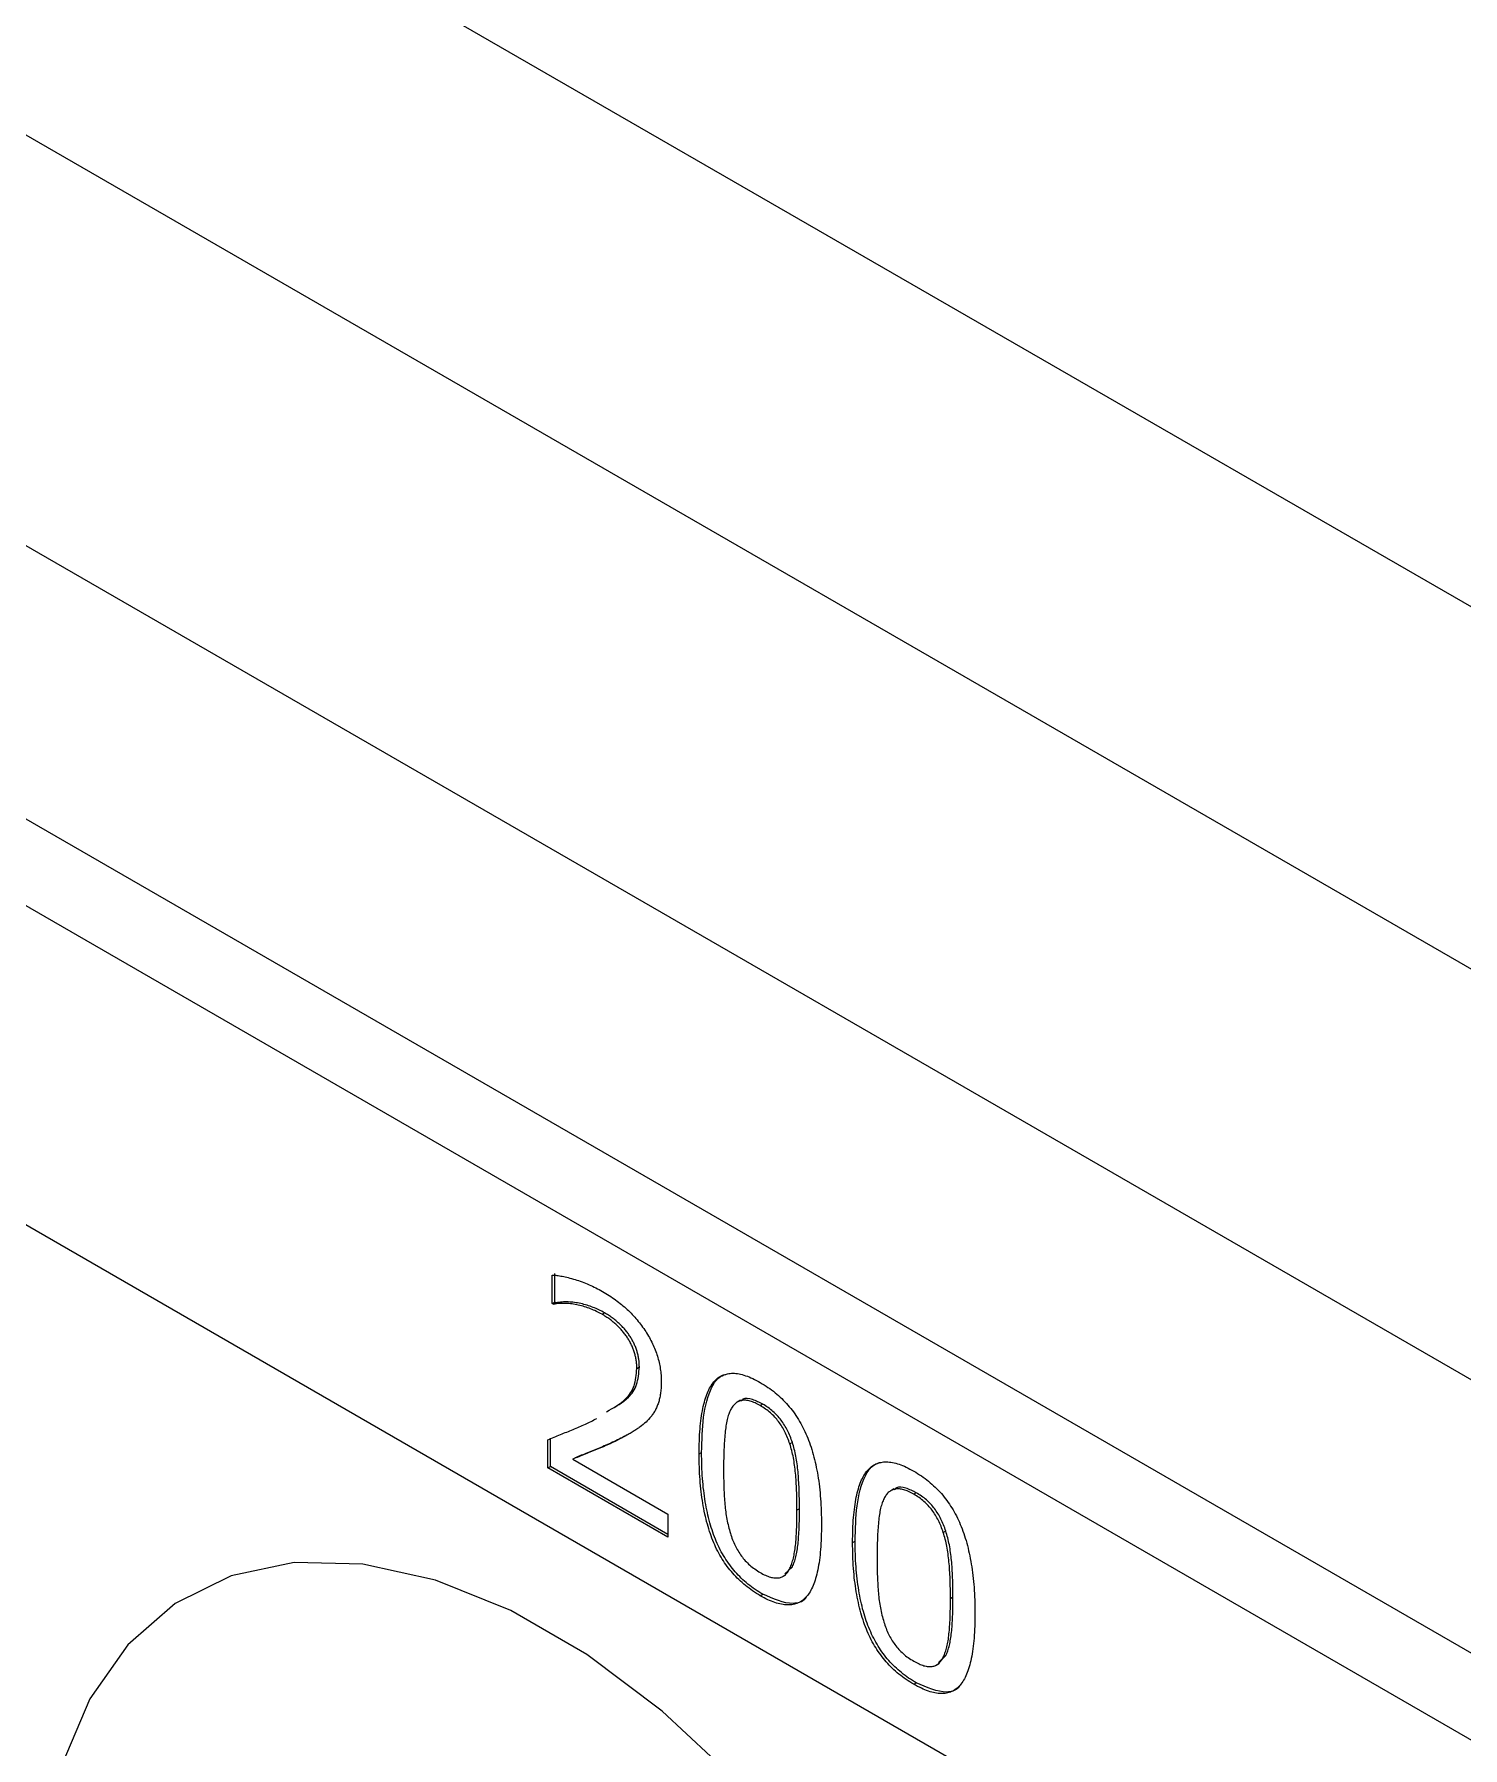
# Model space of a CAD drawing. Header units: millimetres. Extents: x 2 to 278, y 1 to 215.
# Drawn here: x 230.13 to 235.24, y 161.18 to 167.31 of the extents above; entities that cross this region are included whole.
import ezdxf

# ---------------------------------------------------------------- set-up
doc = ezdxf.new("R2010")
doc.units = ezdxf.units.MM

msp = doc.modelspace()

# ---------------------------------------------------------------- linework, layer by layer
at = {"color": 7, "linetype": 'Continuous', "lineweight": 0}
for p, q in [((164.5393, 206.0984), (270.6053, 144.8678)), ((163.4168, 205.4503), (269.4828, 144.2197)), ((161.4411, 204.1439), (267.5071, 142.9133)), ((161.1717, 203.9884), (267.2377, 142.7578)), ((163.4168, 203.981), (269.4828, 142.7504)), ((161.1717, 202.8477), (267.2377, 141.6171)), ((231.9844, 162.773), (231.9844, 162.875)), ((231.9934, 162.7782), (231.9934, 162.8802)), ((231.9844, 162.773), (231.9934, 162.7782)), ((231.9888, 162.7705), (231.9844, 162.773)), ((231.9888, 162.7705), (231.9977, 162.7757)), ((231.9977, 162.7757), (231.9934, 162.7782)), ((232.1622, 162.7347), (232.1712, 162.7399)), ((232.2868, 162.5412), (232.2958, 162.5464)), ((232.6574, 162.4269), (232.6462, 162.4204)), ((232.7374, 162.413), (232.7284, 162.4079)), ((231.9685, 162.185), (231.9685, 162.286)), ((231.9775, 162.1901), (231.9775, 162.2912)), ((232.2438, 162.2981), (232.2527, 162.3033)), ((232.8431, 162.2761), (232.8341, 162.2709)), ((232.0574, 162.2163), (232.0664, 162.2215)), ((232.0574, 162.2163), (232.3982, 162.0196)), ((232.5096, 162.2351), (232.5186, 162.2403)), ((231.9685, 162.185), (231.9775, 162.1901)), ((232.3982, 161.9369), (231.9685, 162.185)), ((232.3982, 161.9473), (231.9775, 162.1901)), ((233.2064, 162.1099), (233.1952, 162.1035)), ((233.2864, 162.0961), (233.2774, 162.0909)), ((232.3982, 162.0196), (232.3982, 161.9369)), ((232.8687, 162.039), (232.8597, 162.0339)), ((233.3921, 161.9591), (233.3831, 161.9539)), ((233.0586, 161.9182), (233.0676, 161.9233)), ((232.8088, 161.7966), (232.82, 161.8031)), ((232.8165, 161.8059), (232.8434, 161.8314)), ((232.8434, 161.8314), (232.8345, 161.8262)), ((232.7284, 161.7279), (232.7374, 161.7331)), ((233.4177, 161.7221), (233.4087, 161.7169)), ((233.3578, 161.4797), (233.369, 161.4862)), ((233.3656, 161.4889), (233.3925, 161.5144)), ((233.3925, 161.5144), (233.3835, 161.5092)), ((233.2774, 161.4109), (233.2864, 161.4161))]:
    msp.add_line(p, q, dxfattribs=at)
at = {"color": 7, "linetype": 'Continuous', "lineweight": 0, "flags": 128}
msp.add_lwpolyline([(232.6382, 161.0721), (232.3778, 161.3151), (232.1084, 161.5176), (231.8359, 161.6748), (231.5665, 161.7835), (231.3062, 161.841), (231.0607, 161.8462), (230.8356, 161.799), (230.6358, 161.7003), (230.466, 161.5523), (230.3297, 161.3585), (230.2302, 161.1231)], dxfattribs=at)
at = {"color": 7, "linetype": 'Continuous', "lineweight": 0}
for points, knots in [([(231.9844, 162.875), (231.9899, 162.8747), (232.0015, 162.874), (232.0207, 162.8707), (232.0423, 162.8658), (232.066, 162.8591), (232.0907, 162.8511), (232.1156, 162.8409), (232.1401, 162.8297), (232.1563, 162.8207), (232.1643, 162.8162)], [0, 0, 0, 0, 0.097337, 0.206406, 0.328427, 0.462824, 0.602026, 0.737696, 0.870465, 1, 1, 1, 1]), ([(232.1643, 162.8162), (232.1723, 162.8114), (232.1878, 162.8022), (232.2104, 162.7864), (232.2318, 162.77), (232.2519, 162.7526), (232.2705, 162.7342), (232.2879, 162.7148), (232.3039, 162.6944), (232.3186, 162.6734), (232.3317, 162.6516), (232.343, 162.6296), (232.3529, 162.6073), (232.3607, 162.5849), (232.3669, 162.5622), (232.3712, 162.5394), (232.3738, 162.5163), (232.3741, 162.5014), (232.3743, 162.4938)], [0, 0, 0, 0, 0.07748, 0.151248, 0.221205, 0.288216, 0.352003, 0.413896, 0.474146, 0.533519, 0.591726, 0.648382, 0.70443, 0.76053, 0.817321, 0.875919, 0.936612, 1, 1, 1, 1]), ([(232.1622, 162.7347), (232.1556, 162.7383), (232.1419, 162.7458), (232.1211, 162.7546), (232.0995, 162.7622), (232.0772, 162.7682), (232.0547, 162.7722), (232.0323, 162.774), (232.0102, 162.7736), (231.9959, 162.7716), (231.9888, 162.7705)], [0, 0, 0, 0, 0.107885, 0.221269, 0.340699, 0.466192, 0.595932, 0.727197, 0.862174, 1, 1, 1, 1]), ([(232.1712, 162.7399), (232.1645, 162.7435), (232.1509, 162.751), (232.1301, 162.7597), (232.1085, 162.7674), (232.0862, 162.7734), (232.0637, 162.7774), (232.0413, 162.7792), (232.0192, 162.7788), (232.0049, 162.7767), (231.9977, 162.7757)], [0, 0, 0, 0, 0.107885, 0.221269, 0.340699, 0.466192, 0.595932, 0.727197, 0.862174, 1, 1, 1, 1]), ([(232.2868, 162.5412), (232.2867, 162.5459), (232.2866, 162.555), (232.2848, 162.5692), (232.2824, 162.583), (232.2788, 162.5968), (232.274, 162.6104), (232.2684, 162.6238), (232.2616, 162.6369), (232.2539, 162.6498), (232.2453, 162.6623), (232.2358, 162.6744), (232.2255, 162.6858), (232.2144, 162.6968), (232.2024, 162.7071), (232.1897, 162.7171), (232.1762, 162.7262), (232.167, 162.7318), (232.1622, 162.7347)], [0, 0, 0, 0, 0.065322, 0.127174, 0.186583, 0.244472, 0.301044, 0.357036, 0.413379, 0.470966, 0.529101, 0.588875, 0.649686, 0.713323, 0.779905, 0.849596, 0.922575, 1, 1, 1, 1]), ([(232.2958, 162.5464), (232.2957, 162.5511), (232.2955, 162.5602), (232.2938, 162.5744), (232.2914, 162.5882), (232.2878, 162.602), (232.283, 162.6155), (232.2774, 162.6289), (232.2706, 162.6421), (232.2629, 162.655), (232.2542, 162.6675), (232.2448, 162.6796), (232.2345, 162.6909), (232.2234, 162.702), (232.2114, 162.7122), (232.1987, 162.7223), (232.1852, 162.7314), (232.1759, 162.737), (232.1712, 162.7399)], [0, 0, 0, 0, 0.065322, 0.127174, 0.186583, 0.244472, 0.301044, 0.357036, 0.413379, 0.470966, 0.529101, 0.588875, 0.649686, 0.713323, 0.779905, 0.849596, 0.922575, 1, 1, 1, 1]), ([(232.1784, 162.386), (232.2029, 162.3995), (232.2418, 162.4209), (232.2811, 162.474), (232.2849, 162.5188), (232.2868, 162.5412)], [0, 0, 0, 0, 0.458639, 0.729458, 1, 1, 1, 1]), ([(232.1874, 162.3912), (232.2119, 162.4047), (232.2508, 162.4261), (232.2901, 162.4792), (232.2939, 162.524), (232.2958, 162.5464)], [0, 0, 0, 0, 0.458639, 0.729458, 1, 1, 1, 1]), ([(232.5096, 162.2351), (232.5097, 162.2508), (232.5101, 162.2811), (232.5126, 162.3237), (232.5165, 162.3623), (232.5224, 162.3967), (232.5298, 162.427), (232.5387, 162.4533), (232.5496, 162.4753), (232.562, 162.4933), (232.5763, 162.5072), (232.5924, 162.5171), (232.6107, 162.5225), (232.6306, 162.5244), (232.6524, 162.522), (232.6762, 162.5154), (232.7017, 162.5053), (232.7193, 162.4956), (232.7284, 162.4906)], [0, 0, 0, 0, 0.090625, 0.17535, 0.254088, 0.327393, 0.395789, 0.459102, 0.517906, 0.573174, 0.625499, 0.676328, 0.726617, 0.777206, 0.828961, 0.882801, 0.939626, 1, 1, 1, 1]), ([(232.5186, 162.2403), (232.5196, 162.2832), (232.5216, 162.3689), (232.5448, 162.4615), (232.5783, 162.5122), (232.6025, 162.5192), (232.6116, 162.5218)], [0, 0, 0, 0, 0.357653, 0.714378, 0.892887, 1, 1, 1, 1]), ([(232.3743, 162.4938), (232.3742, 162.487), (232.3739, 162.4737), (232.3721, 162.455), (232.3694, 162.4374), (232.3651, 162.4215), (232.3601, 162.4064), (232.3537, 162.3928), (232.3464, 162.3801), (232.3406, 162.3726), (232.3377, 162.3689)], [0, 0, 0, 0, 0.133272, 0.261539, 0.387255, 0.510373, 0.632017, 0.754319, 0.876365, 1, 1, 1, 1]), ([(232.7284, 162.4906), (232.7376, 162.485), (232.7554, 162.4742), (232.7812, 162.4548), (232.805, 162.4336), (232.827, 162.4106), (232.8471, 162.3857), (232.8651, 162.3587), (232.8812, 162.33), (232.8954, 162.2994), (232.9076, 162.2669), (232.9184, 162.2323), (232.9272, 162.1958), (232.9347, 162.1571), (232.9403, 162.1165), (232.9444, 162.0738), (232.9467, 162.029), (232.947, 161.9989), (232.9472, 161.9833)], [0, 0, 0, 0, 0.0610324, 0.1185041, 0.1731157, 0.2253216, 0.2760008, 0.3266701, 0.377985, 0.4306815, 0.4863913, 0.5454405, 0.6087782, 0.6767602, 0.749332, 0.8273877, 0.910869, 1, 1, 1, 1]), ([(232.622, 162.3925), (232.6197, 162.3874), (232.6148, 162.3766), (232.6095, 162.3572), (232.6052, 162.3346), (232.6021, 162.3089), (232.6, 162.2804), (232.5983, 162.2501), (232.5973, 162.218), (232.5972, 162.1959), (232.5971, 162.1846)], [0, 0, 0, 0, 0.092932, 0.195517, 0.308519, 0.432509, 0.565434, 0.704477, 0.849094, 1, 1, 1, 1]), ([(232.7284, 162.4079), (232.7221, 162.4113), (232.71, 162.4179), (232.6926, 162.4243), (232.6769, 162.4274), (232.6628, 162.4271), (232.6503, 162.4234), (232.6394, 162.4161), (232.6296, 162.4061), (232.6245, 162.3971), (232.622, 162.3925)], [0, 0, 0, 0, 0.141373, 0.271633, 0.394112, 0.510434, 0.625792, 0.743398, 0.867888, 1, 1, 1, 1]), ([(232.7374, 162.413), (232.7251, 162.4191), (232.7005, 162.4313), (232.6705, 162.4366), (232.6609, 162.4259), (232.6584, 162.4231)], [0, 0, 0, 0, 0.42532, 0.849508, 1, 1, 1, 1]), ([(232.8341, 162.2709), (232.8315, 162.2783), (232.8265, 162.2928), (232.8171, 162.3138), (232.8062, 162.3333), (232.794, 162.3513), (232.7801, 162.3678), (232.7645, 162.3828), (232.747, 162.3965), (232.7348, 162.404), (232.7284, 162.4079)], [0, 0, 0, 0, 0.1302457, 0.2525793, 0.3704464, 0.4852394, 0.6008352, 0.723405, 0.8556277, 1, 1, 1, 1]), ([(232.8431, 162.2761), (232.8405, 162.2835), (232.8355, 162.298), (232.8261, 162.319), (232.8152, 162.3385), (232.803, 162.3565), (232.7891, 162.373), (232.7735, 162.388), (232.756, 162.4017), (232.7438, 162.4092), (232.7374, 162.413)], [0, 0, 0, 0, 0.1302457, 0.2525793, 0.3704464, 0.4852394, 0.6008352, 0.723405, 0.8556277, 1, 1, 1, 1]), ([(231.9685, 162.286), (231.9835, 162.2922), (232.0136, 162.3044), (232.0586, 162.3224), (232.1024, 162.3405), (232.1299, 162.3549), (232.1433, 162.362)], [0, 0, 0, 0, 0.254955, 0.510317, 0.760116, 1, 1, 1, 1]), ([(232.3377, 162.3689), (232.3318, 162.3621), (232.3198, 162.3483), (232.302, 162.3341), (232.2864, 162.3232), (232.2733, 162.3148), (232.259, 162.3064), (232.2489, 162.3009), (232.2438, 162.2981)], [0, 0, 0, 0, 0.221245, 0.452952, 0.575438, 0.70761, 0.848907, 1, 1, 1, 1]), ([(232.2438, 162.2981), (232.2283, 162.29), (232.1973, 162.2738), (232.1571, 162.2565), (232.125, 162.2435), (232.1019, 162.2338), (232.0793, 162.2251), (232.0646, 162.2192), (232.0574, 162.2163)], [0, 0, 0, 0, 0.258241, 0.517221, 0.644363, 0.767594, 0.885944, 1, 1, 1, 1]), ([(232.2527, 162.3033), (232.2373, 162.2952), (232.2062, 162.279), (232.1661, 162.2617), (232.134, 162.2487), (232.1109, 162.239), (232.0882, 162.2303), (232.0736, 162.2244), (232.0664, 162.2215)], [0, 0, 0, 0, 0.258241, 0.517221, 0.644363, 0.767594, 0.885944, 1, 1, 1, 1]), ([(232.8597, 162.0339), (232.8596, 162.0459), (232.8595, 162.0692), (232.8585, 162.1034), (232.8569, 162.1354), (232.8546, 162.1655), (232.8515, 162.1938), (232.847, 162.2207), (232.8416, 162.2462), (232.8365, 162.2628), (232.8341, 162.2709)], [0, 0, 0, 0, 0.159651, 0.308566, 0.446193, 0.573969, 0.692158, 0.802057, 0.904099, 1, 1, 1, 1]), ([(232.8687, 162.039), (232.8686, 162.0511), (232.8684, 162.0744), (232.8674, 162.1085), (232.8659, 162.1406), (232.8636, 162.1707), (232.8605, 162.199), (232.8559, 162.2259), (232.8505, 162.2514), (232.8455, 162.268), (232.8431, 162.2761)], [0, 0, 0, 0, 0.159651, 0.308566, 0.446193, 0.573969, 0.692158, 0.802057, 0.904099, 1, 1, 1, 1]), ([(232.7284, 161.7279), (232.7192, 161.7334), (232.7014, 161.7442), (232.6757, 161.7636), (232.6518, 161.7846), (232.6299, 161.8076), (232.6098, 161.8322), (232.5917, 161.859), (232.5755, 161.8874), (232.5614, 161.9179), (232.5491, 161.9502), (232.5384, 161.9846), (232.5295, 162.0211), (232.5223, 162.0598), (232.5164, 162.1007), (232.5124, 162.1437), (232.5101, 162.1889), (232.5098, 162.2194), (232.5096, 162.2351)], [0, 0, 0, 0, 0.060973, 0.118388, 0.172874, 0.22467, 0.275401, 0.32568, 0.376549, 0.428972, 0.484148, 0.542887, 0.606162, 0.674011, 0.747103, 0.82563, 0.909854, 1, 1, 1, 1]), ([(232.7374, 161.7331), (232.7282, 161.7386), (232.7104, 161.7494), (232.6846, 161.7688), (232.6608, 161.7898), (232.6388, 161.8128), (232.6187, 161.8374), (232.6007, 161.8642), (232.5845, 161.8926), (232.5704, 161.923), (232.5581, 161.9554), (232.5473, 161.9898), (232.5385, 162.0263), (232.5313, 162.0649), (232.5254, 162.1058), (232.5214, 162.1489), (232.5191, 162.1941), (232.5187, 162.2245), (232.5186, 162.2403)], [0, 0, 0, 0, 0.060973, 0.118388, 0.172874, 0.22467, 0.275401, 0.32568, 0.376549, 0.428972, 0.484148, 0.542887, 0.606162, 0.674011, 0.747103, 0.82563, 0.909854, 1, 1, 1, 1]), ([(233.0586, 161.9182), (233.0588, 161.9338), (233.0591, 161.9641), (233.0616, 162.0067), (233.0656, 162.0453), (233.0714, 162.0797), (233.0788, 162.1101), (233.0878, 162.1364), (233.0987, 162.1583), (233.111, 162.1764), (233.1254, 162.1902), (233.1415, 162.2001), (233.1597, 162.2055), (233.1796, 162.2075), (233.2015, 162.2051), (233.2252, 162.1984), (233.2507, 162.1883), (233.2683, 162.1786), (233.2774, 162.1736)], [0, 0, 0, 0, 0.0906251, 0.1753502, 0.2540883, 0.3273932, 0.3957891, 0.4591016, 0.5179057, 0.5731742, 0.625499, 0.6763276, 0.726617, 0.7772063, 0.8289606, 0.8828006, 0.9396259, 1, 1, 1, 1]), ([(233.0676, 161.9233), (233.0686, 161.9663), (233.0706, 162.052), (233.0939, 162.1445), (233.1273, 162.1953), (233.1516, 162.2022), (233.1607, 162.2048)], [0, 0, 0, 0, 0.357653, 0.714378, 0.892887, 1, 1, 1, 1]), ([(232.5971, 162.1846), (232.5971, 162.1724), (232.5972, 162.1489), (232.598, 162.1149), (232.5996, 162.0836), (232.6014, 162.055), (232.6044, 162.0279), (232.6086, 162.0017), (232.6141, 161.9761), (232.619, 161.9591), (232.6215, 161.9507)], [0, 0, 0, 0, 0.164101, 0.31475, 0.45075, 0.57345, 0.686482, 0.794892, 0.899373, 1, 1, 1, 1]), ([(233.2774, 162.1736), (233.2866, 162.168), (233.3044, 162.1573), (233.3302, 162.1379), (233.3541, 162.1167), (233.3761, 162.0936), (233.3961, 162.0687), (233.4141, 162.0418), (233.4303, 162.0131), (233.4445, 161.9824), (233.4567, 161.9499), (233.4675, 161.9154), (233.4763, 161.8788), (233.4837, 161.8402), (233.4894, 161.7995), (233.4934, 161.7568), (233.4957, 161.7121), (233.4961, 161.6819), (233.4963, 161.6664)], [0, 0, 0, 0, 0.061032, 0.118504, 0.173116, 0.225322, 0.276001, 0.32667, 0.377985, 0.430681, 0.486391, 0.54544, 0.608778, 0.67676, 0.749332, 0.827388, 0.910869, 1, 1, 1, 1]), ([(233.2774, 162.0909), (233.2711, 162.0944), (233.259, 162.101), (233.2416, 162.1074), (233.2259, 162.1104), (233.2119, 162.1101), (233.1993, 162.1064), (233.1885, 162.0991), (233.1786, 162.0892), (233.1736, 162.0802), (233.171, 162.0755)], [0, 0, 0, 0, 0.141373, 0.271633, 0.394112, 0.510434, 0.625792, 0.743398, 0.867888, 1, 1, 1, 1]), ([(233.2864, 162.0961), (233.2741, 162.1022), (233.2495, 162.1144), (233.2196, 162.1196), (233.21, 162.1089), (233.2075, 162.1061)], [0, 0, 0, 0, 0.42532, 0.849508, 1, 1, 1, 1]), ([(233.3831, 161.9539), (233.3806, 161.9614), (233.3756, 161.9758), (233.3662, 161.9969), (233.3552, 162.0163), (233.3431, 162.0344), (233.3292, 162.0509), (233.3136, 162.0659), (233.2961, 162.0796), (233.2838, 162.087), (233.2774, 162.0909)], [0, 0, 0, 0, 0.130246, 0.252579, 0.370446, 0.485239, 0.600835, 0.723405, 0.855628, 1, 1, 1, 1]), ([(233.3921, 161.9591), (233.3895, 161.9666), (233.3846, 161.981), (233.3751, 162.0021), (233.3642, 162.0215), (233.352, 162.0396), (233.3382, 162.0561), (233.3225, 162.0711), (233.3051, 162.0848), (233.2928, 162.0922), (233.2864, 162.0961)], [0, 0, 0, 0, 0.130246, 0.252579, 0.370446, 0.485239, 0.600835, 0.723405, 0.855628, 1, 1, 1, 1]), ([(232.8345, 161.8262), (232.8368, 161.8317), (232.8416, 161.843), (232.8471, 161.8624), (232.8514, 161.8842), (232.8546, 161.9085), (232.8569, 161.9355), (232.8585, 161.9655), (232.8595, 161.9986), (232.8596, 162.0218), (232.8597, 162.0339)], [0, 0, 0, 0, 0.097892, 0.201849, 0.31108, 0.427473, 0.552815, 0.689917, 0.838949, 1, 1, 1, 1]), ([(232.8434, 161.8314), (232.8458, 161.8369), (232.8506, 161.8482), (232.8561, 161.8676), (232.8604, 161.8894), (232.8636, 161.9137), (232.8659, 161.9407), (232.8674, 161.9707), (232.8685, 162.0037), (232.8686, 162.027), (232.8687, 162.039)], [0, 0, 0, 0, 0.097892, 0.201849, 0.31108, 0.427473, 0.552815, 0.689917, 0.838949, 1, 1, 1, 1]), ([(233.171, 162.0755), (233.1687, 162.0704), (233.1638, 162.0596), (233.1586, 162.0402), (233.1542, 162.0177), (233.1511, 161.9919), (233.149, 161.9634), (233.1474, 161.9331), (233.1464, 161.901), (233.1462, 161.8789), (233.1461, 161.8676)], [0, 0, 0, 0, 0.092932, 0.195517, 0.308519, 0.432509, 0.565434, 0.704477, 0.849094, 1, 1, 1, 1]), ([(232.9472, 161.9833), (232.9471, 161.9675), (232.9467, 161.937), (232.9442, 161.894), (232.9403, 161.8551), (232.9345, 161.8205), (232.9269, 161.7902), (232.9179, 161.764), (232.9071, 161.7421), (232.8945, 161.7244), (232.8802, 161.7108), (232.8639, 161.7013), (232.8459, 161.6955), (232.8259, 161.6941), (232.8041, 161.6964), (232.7804, 161.703), (232.755, 161.7133), (232.7374, 161.7229), (232.7284, 161.7279)], [0, 0, 0, 0, 0.091414, 0.176654, 0.25618, 0.329726, 0.398161, 0.461186, 0.519966, 0.574874, 0.627124, 0.67754, 0.72759, 0.777885, 0.829619, 0.883437, 0.939926, 1, 1, 1, 1]), ([(233.4177, 161.7221), (233.4176, 161.7341), (233.4175, 161.7574), (233.4165, 161.7916), (233.4149, 161.8236), (233.4126, 161.8537), (233.4095, 161.882), (233.405, 161.9089), (233.3996, 161.9344), (233.3945, 161.9511), (233.3921, 161.9591)], [0, 0, 0, 0, 0.159651, 0.308566, 0.446193, 0.573969, 0.692158, 0.802057, 0.904099, 1, 1, 1, 1]), ([(232.6215, 161.9507), (232.6239, 161.9432), (232.6287, 161.9287), (232.6378, 161.9075), (232.6485, 161.8877), (232.6607, 161.8693), (232.6748, 161.8522), (232.6908, 161.8366), (232.709, 161.8225), (232.7217, 161.8147), (232.7284, 161.8106)], [0, 0, 0, 0, 0.127933, 0.248979, 0.364498, 0.478623, 0.594752, 0.717986, 0.852152, 1, 1, 1, 1]), ([(233.2774, 161.4109), (233.2683, 161.4165), (233.2505, 161.4272), (233.2247, 161.4467), (233.2008, 161.4676), (233.1789, 161.4906), (233.1588, 161.5153), (233.1408, 161.542), (233.1246, 161.5705), (233.1105, 161.6009), (233.0982, 161.6332), (233.0874, 161.6676), (233.0786, 161.7041), (233.0713, 161.7428), (233.0655, 161.7837), (233.0615, 161.8267), (233.0591, 161.8719), (233.0588, 161.9024), (233.0586, 161.9182)], [0, 0, 0, 0, 0.060973, 0.118388, 0.172874, 0.22467, 0.275401, 0.32568, 0.376549, 0.428972, 0.484148, 0.542887, 0.606162, 0.674011, 0.747103, 0.82563, 0.909854, 1, 1, 1, 1]), ([(233.2864, 161.4161), (233.2772, 161.4217), (233.2594, 161.4324), (233.2337, 161.4519), (233.2098, 161.4728), (233.1879, 161.4958), (233.1678, 161.5205), (233.1498, 161.5472), (233.1335, 161.5757), (233.1194, 161.6061), (233.1071, 161.6384), (233.0964, 161.6728), (233.0876, 161.7093), (233.0803, 161.748), (233.0745, 161.7889), (233.0704, 161.8319), (233.0681, 161.8771), (233.0678, 161.9076), (233.0676, 161.9233)], [0, 0, 0, 0, 0.060973, 0.118388, 0.172874, 0.22467, 0.275401, 0.32568, 0.376549, 0.428972, 0.484148, 0.542887, 0.606162, 0.674011, 0.747103, 0.82563, 0.909854, 1, 1, 1, 1]), ([(233.4087, 161.7169), (233.4087, 161.729), (233.4085, 161.7523), (233.4075, 161.7864), (233.406, 161.8184), (233.4036, 161.8485), (233.4005, 161.8769), (233.396, 161.9038), (233.3906, 161.9292), (233.3856, 161.9459), (233.3831, 161.9539)], [0, 0, 0, 0, 0.159651, 0.308566, 0.446193, 0.573969, 0.692158, 0.802057, 0.904099, 1, 1, 1, 1]), ([(233.1461, 161.8676), (233.1462, 161.8554), (233.1463, 161.832), (233.1471, 161.798), (233.1486, 161.7667), (233.1505, 161.738), (233.1534, 161.7109), (233.1577, 161.6848), (233.1631, 161.6591), (233.1681, 161.6421), (233.1705, 161.6337)], [0, 0, 0, 0, 0.164101, 0.31475, 0.45075, 0.57345, 0.686482, 0.794892, 0.899373, 1, 1, 1, 1]), ([(232.7284, 161.8106), (232.7347, 161.8071), (232.7469, 161.8005), (232.7643, 161.794), (232.7801, 161.791), (232.7942, 161.7912), (232.8067, 161.7949), (232.8176, 161.8021), (232.8272, 161.8123), (232.832, 161.8215), (232.8345, 161.8262)], [0, 0, 0, 0, 0.141458, 0.272712, 0.395264, 0.512481, 0.627909, 0.745586, 0.869079, 1, 1, 1, 1]), ([(232.8931, 161.7218), (232.8918, 161.7201), (232.8807, 161.7057), (232.8314, 161.6914), (232.7749, 161.7164), (232.7374, 161.7331)], [0, 0, 0, 0, 0.041654, 0.362595, 1, 1, 1, 1]), ([(233.3835, 161.5092), (233.3858, 161.5147), (233.3907, 161.5261), (233.3961, 161.5455), (233.4005, 161.5672), (233.4036, 161.5916), (233.406, 161.6186), (233.4075, 161.6486), (233.4085, 161.6816), (233.4087, 161.7048), (233.4087, 161.7169)], [0, 0, 0, 0, 0.097892, 0.201849, 0.31108, 0.427473, 0.552815, 0.689917, 0.838949, 1, 1, 1, 1]), ([(233.3925, 161.5144), (233.3948, 161.5199), (233.3996, 161.5312), (233.4051, 161.5507), (233.4095, 161.5724), (233.4126, 161.5968), (233.415, 161.6238), (233.4165, 161.6538), (233.4175, 161.6868), (233.4176, 161.71), (233.4177, 161.7221)], [0, 0, 0, 0, 0.097892, 0.201849, 0.31108, 0.427473, 0.552815, 0.689917, 0.838949, 1, 1, 1, 1]), ([(233.4963, 161.6664), (233.4961, 161.6506), (233.4958, 161.62), (233.4933, 161.577), (233.4893, 161.5381), (233.4835, 161.5035), (233.476, 161.4733), (233.4669, 161.4471), (233.4562, 161.4251), (233.4435, 161.4074), (233.4292, 161.3938), (233.413, 161.3843), (233.395, 161.3785), (233.3749, 161.3772), (233.3532, 161.3794), (233.3295, 161.3861), (233.304, 161.3963), (233.2865, 161.406), (233.2774, 161.4109)], [0, 0, 0, 0, 0.091414, 0.176654, 0.25618, 0.329726, 0.398161, 0.461186, 0.519966, 0.574874, 0.627124, 0.67754, 0.72759, 0.777885, 0.829619, 0.883437, 0.939926, 1, 1, 1, 1]), ([(233.1705, 161.6337), (233.173, 161.6263), (233.1777, 161.6117), (233.1868, 161.5905), (233.1976, 161.5708), (233.2097, 161.5523), (233.2238, 161.5353), (233.2399, 161.5197), (233.258, 161.5055), (233.2708, 161.4977), (233.2774, 161.4936)], [0, 0, 0, 0, 0.127933, 0.248979, 0.364498, 0.478623, 0.594752, 0.717986, 0.852152, 1, 1, 1, 1]), ([(233.2774, 161.4936), (233.2838, 161.4902), (233.2959, 161.4835), (233.3134, 161.4771), (233.3291, 161.474), (233.3433, 161.4742), (233.3558, 161.478), (233.3667, 161.4852), (233.3763, 161.4953), (233.381, 161.5045), (233.3835, 161.5092)], [0, 0, 0, 0, 0.141458, 0.272712, 0.395264, 0.512481, 0.627909, 0.745586, 0.869079, 1, 1, 1, 1]), ([(233.4421, 161.4048), (233.4409, 161.4031), (233.4298, 161.3887), (233.3805, 161.3745), (233.324, 161.3995), (233.2864, 161.4161)], [0, 0, 0, 0, 0.041654, 0.362595, 1, 1, 1, 1])]:
    msp.add_open_spline(points, degree=3, knots=knots, dxfattribs=at)

doc.saveas('drawing.dxf')
